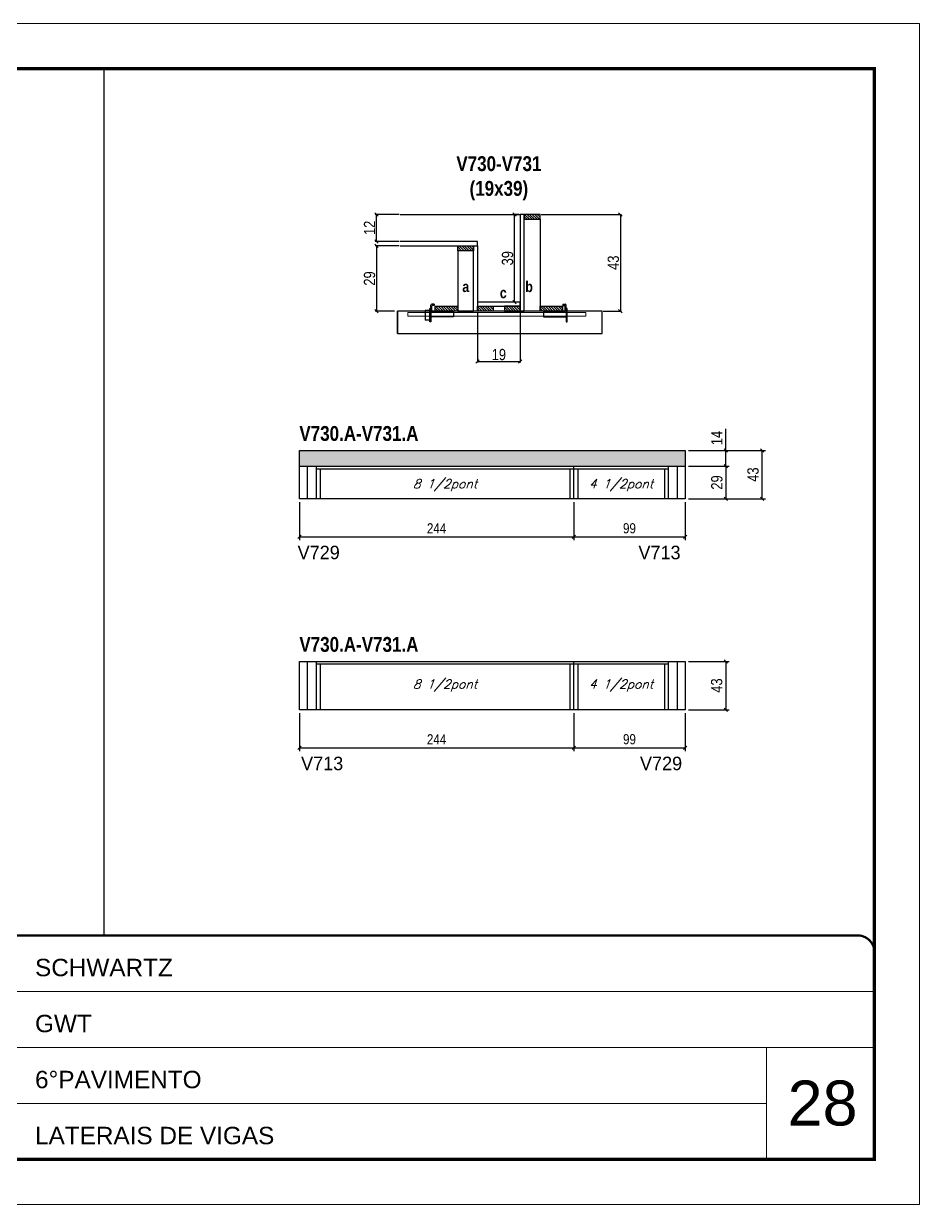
# Model space of a CAD drawing. Extents: x 13154 to 22413, y 1253 to 30260.
# Drawn here: x 18611 to 19408, y 21928 to 22978 of the extents above; entities that cross this region are included whole.
import ezdxf

# ---------------------------------------------------------------- set-up
doc = ezdxf.new("R2010")
doc.units = 0
doc.linetypes.add('CONTINUO', pattern=[0])
doc.linetypes.add('DASHED', pattern=[0.75, 0.5, -0.25])
for name, color, linetype in [('5', 5, 'Continuous'), ('barrote', 251, 'Continuous'), ('COTA', 241, 'Continuous'), ('detalhes', 4, 'Continuous'), ('NOMENCLATURA', 7, 'Continuous'), ('Painéis', 200, 'Continuous'), ('presilha', 1, 'Continuous'), ('SARR_2.2x10', 60, 'Continuous'), ('SARR_2.2x7', 40, 'Continuous'), ('SARR_3.5x7', 81, 'Continuous'), ('texto', 7, 'Continuous')]:
    doc.layers.add(name, color=color, linetype=linetype)
for name, color, linetype, lineweight in [('CARIMBO', 255, 'Continuous', 9), ('CONCRETO', 251, 'Continuous', 25), ('Folhas', 255, 'Continuous', 9), ('SARRAFO DE PRESSAO', 251, 'DASHED', 9), ('SCO-___-LAJ', 2, 'Continuous', 0)]:
    doc.layers.add(name, color=color, linetype=linetype, lineweight=lineweight)
doc.styles.add('ARIAL', font='arial.ttf')
doc.styles.add('COTA TECNICA', font='techl___.ttf', dxfattribs={"height": 10})
doc.styles.add('COTA TECNICA 2X', font='techl___.ttf', dxfattribs={"height": 10})
doc.styles.add('COTA TECNICA-50', font='techl___.ttf', dxfattribs={"height": 9})
doc.styles.add('Romans', font='romans.shx')
doc.styles.add('ROMAS860', font='ROMAS860.SHX')
doc.styles.add('TECNICA', font='techb___.ttf', dxfattribs={"height": 10})
doc.dimstyles.new('COTA PAINEL-50', dxfattribs={"dimtxt": 9, "dimasz": 3, "dimexe": 3, "dimexo": 3, "dimgap": 3, "dimtad": 1, "dimdec": 1, "dimzin": 12, "dimdsep": 46, "dimtxsty": 'COTA TECNICA-50', "dimblk1": 'OBLIQUE', "dimblk2": 'OBLIQUE', "dimsah": 1, "dimcen": 0.9, "dimclrd": 4, "dimclre": 4, "dimclrt": 240, "dimadec": 1, "dimazin": 3, "dimtfac": 1, "dimtdec": 1, "dimtmove": 0, "dimatfit": 3, "dimfxl": 1, "dimtolj": 1, "dimtzin": 12, "dimarcsym": 0})
doc.dimstyles.new('PAINEL', dxfattribs={"dimtxt": 10, "dimasz": 3, "dimexe": 3, "dimexo": 3, "dimgap": 3, "dimtad": 1, "dimdec": 1, "dimzin": 12, "dimdsep": 46, "dimtxsty": 'COTA TECNICA', "dimblk1": 'OBLIQUE', "dimblk2": 'OBLIQUE', "dimsah": 1, "dimcen": 0.9, "dimclrd": 4, "dimclre": 4, "dimclrt": 240, "dimadec": 1, "dimazin": 3, "dimtfac": 1, "dimtdec": 1, "dimtmove": 0, "dimatfit": 3, "dimfxl": 1, "dimtolj": 1, "dimtzin": 12, "dimarcsym": 0})
doc.dimstyles.new('SECAO', dxfattribs={"dimscale": 0.333333, "dimtxt": 5, "dimasz": 9, "dimexe": 3, "dimexo": 3, "dimgap": 3, "dimtad": 1, "dimdec": 1, "dimlfac": 0.5, "dimzin": 12, "dimdsep": 46, "dimtxsty": 'COTA TECNICA 2X', "dimblk1": 'OBLIQUE', "dimblk2": 'OBLIQUE', "dimsah": 1, "dimcen": 0.9, "dimclrd": 4, "dimclre": 4, "dimclrt": 240, "dimadec": 1, "dimazin": 3, "dimtfac": 1, "dimtdec": 1, "dimtmove": 0, "dimatfit": 3, "dimfxl": 1, "dimtolj": 1, "dimtzin": 12, "dimarcsym": 0})

# ---------------------------------------------------------------- blocks, each defined once
blk = doc.blocks.new('9999999999')
at = {"color": 30, "linetype": 'CONTINUO'}
for p, q in [((98564.6, 34379.6), (99584, 34379.6)), ((98564.6, 34329.8), (99488, 34329.8)), ((99584, 34329.8), (99488, 34329.8)), ((99488, 34329.8), (99488, 34230.2)), ((98564.6, 34280), (99488, 34280))]:
    blk.add_line(p, q, dxfattribs=at)
at = {"color": 30, "linetype": 'CONTINUO', "const_width": 2}
blk.add_lwpolyline([(99584, 34230.2), (99584, 34414.4, 0.414214), (99569, 34429.4), (98229, 34429.4, 0.414214), (98214, 34414.4), (98214, 34245.2, 0.414214), (98229, 34230.2), (99584, 34230.2)], format="xyb", dxfattribs=at)
at = {"layer": 'Folhas'}
blk.add_lwpolyline([(98139, 34190.2), (99624, 34190.2), (99624, 35240.2), (98139, 35240.2)], close=True, dxfattribs=at)
at = {"layer": 'Folhas', "color": 30, "const_width": 3}
blk.add_lwpolyline([(98214, 34230.2), (99584, 34230.2), (99584, 35200.2), (98214, 35200.2)], close=True, dxfattribs=at)
at = {"color": 7, "linetype": 'Continuous', "ltscale": 5, "style": 'ARIAL'}
for s, height, p in [('SCHWARTZ', 15.48, (98837.7, 34393.1)), ('GWT', 15.48, (98837.7, 34343.3)), ('6°PAVIMENTO', 15.483, (98837.7, 34293.5)), ('LATERAIS DE VIGAS', 15.483, (98837.7, 34243.7))]:
    blk.add_text(s, height=height, dxfattribs=at).set_placement(p)
blk = doc.blocks.new('PRESILHA METÁLICA 1')
at = {"layer": 'presilha'}
for p, q in [((7.5, 10.6), (7.5, 19.9)), ((12, 21), (8.6, 21)), ((9, 11.6), (9, 18.9)), ((12, 19.5), (9.6, 19.5)), ((12, 21), (12, 19.5)), ((0, 13), (6, 13)), ((0, 13), (0, 0)), ((6, 0), (0, 0)), ((6, 15.5), (7.5, 15.5)), ((6, -2.5), (6, 15.5)), ((6, 13), (6, 0)), ((7.5, 15.5), (7.5, -2.5)), ((37.5, 4.1), (7.5, 4.1)), ((37.5, 11), (9.6, 11)), ((37.5, 11), (37.5, 4.1)), ((7.5, -2.5), (6, -2.5))]:
    blk.add_line(p, q, dxfattribs=at)
for centre, radius, start, end in [((8.6, 19.9), 1.14, 90, 180), ((9.6, 18.9), 0.57, 90, 180), ((9.6, 11.6), 0.57, 180, 270)]:
    blk.add_arc(centre, radius, start, end, dxfattribs=at)
blk = doc.blocks.new('PRESILHA METÁLICA 2')
at = {"layer": 'presilha'}
for p, q in [((-5.2, 23.5), (-5.2, 22)), ((-5.2, 23.5), (-1.9, 23.5)), ((-5.2, 22), (-2.8, 22)), ((-2.2, 14.1), (-2.2, 21.4)), ((0.8, 18), (-0.8, 18)), ((-0.8, 18), (-0.8, 0)), ((-0.8, 14.6), (-0.8, 22.4)), ((0.8, 0), (0.8, 18)), ((-30.8, 13.5), (-30.8, 6.6)), ((-30.8, 13.5), (-2.8, 13.5)), ((-30.8, 6.6), (-0.8, 6.6)), ((-0.8, 0), (0.8, 0))]:
    blk.add_line(p, q, dxfattribs=at)
for centre, radius, start, end in [((-2.8, 21.4), 0.57, 0, 90), ((-1.9, 22.4), 1.14, 0, 90), ((-2.8, 14.1), 0.57, 270, 0)]:
    blk.add_arc(centre, radius, start, end, dxfattribs=at)
blk = doc.blocks.new('_Oblique')
at = {"color": 0, "linetype": 'ByBlock', "lineweight": -2}
blk.add_line((-0.5, -0.5), (0.5, 0.5), dxfattribs=at)
blk = doc.blocks.new('*D997')
at = {"layer": 'COTA', "color": 4, "lineweight": -2, "transparency": 16777216}
for p, q in [((19071.6, 22808.1), (19143, 22808.1)), ((19142, 22808.1), (19142, 22722.1)), ((19126.8, 22722.1), (19143, 22722.1))]:
    blk.add_line(p, q, dxfattribs=at)
at = {"layer": 'Defpoints', "color": 0, "transparency": 16777216}
for p in [(19070.6, 22808.1), (19125.8, 22722.1), (19142, 22722.1)]:
    blk.add_point(p, dxfattribs=at)
at = {"layer": 'COTA', "color": 4, "lineweight": -2, "transparency": 16777216, "xscale": 3, "yscale": 3, "zscale": 3}
for p, rotation in [((19142, 22808.1), 90), ((19142, 22722.1), 270)]:
    blk.add_blockref('_Oblique', p, dxfattribs=dict(at, rotation=rotation))
at = {"layer": 'COTA', "color": 240, "transparency": 16777216, "insert": (19135.8, 22765.1), "char_height": 10, "attachment_point": 5, "rotation": 90, "style": 'COTA TECNICA 2X'}
blk.add_mtext('\\A1;43', dxfattribs=at)
blk = doc.blocks.new('*D999')
at = {"layer": 'COTA', "color": 4, "lineweight": -2, "transparency": 16777216}
for p, q in [((18945.3, 22780.1), (18924.1, 22780.1)), ((18925.1, 22780.1), (18925.1, 22722.1)), ((18941.2, 22722.1), (18924.1, 22722.1))]:
    blk.add_line(p, q, dxfattribs=at)
at = {"layer": 'Defpoints', "color": 0, "transparency": 16777216}
for p in [(18946.3, 22780.1), (18925.1, 22722.1), (18942.2, 22722.1)]:
    blk.add_point(p, dxfattribs=at)
at = {"layer": 'COTA', "color": 4, "lineweight": -2, "transparency": 16777216, "xscale": 3, "yscale": 3, "zscale": 3}
for p, rotation in [((18925.1, 22780.1), 90), ((18925.1, 22722.1), 270)]:
    blk.add_blockref('_Oblique', p, dxfattribs=dict(at, rotation=rotation))
at = {"layer": 'COTA', "color": 240, "transparency": 16777216, "insert": (18919, 22751.1), "char_height": 10, "attachment_point": 5, "rotation": 90, "style": 'COTA TECNICA 2X'}
blk.add_mtext('\\A1;29', dxfattribs=at)
blk = doc.blocks.new('*D1000')
at = {"layer": 'COTA', "color": 4, "lineweight": -2, "transparency": 16777216}
for p, q in [((19052, 22808.1), (19046.9, 22808.1)), ((19047.9, 22730.1), (19047.9, 22808.1)), ((19052, 22730.1), (19046.9, 22730.1))]:
    blk.add_line(p, q, dxfattribs=at)
at = {"layer": 'Defpoints', "color": 0, "transparency": 16777216}
for p in [(19047.9, 22808.1), (19053, 22808.1), (19053, 22730.1)]:
    blk.add_point(p, dxfattribs=at)
at = {"layer": 'COTA', "color": 4, "lineweight": -2, "transparency": 16777216, "xscale": 3, "yscale": 3, "zscale": 3}
for p, rotation in [((19047.9, 22808.1), 90), ((19047.9, 22730.1), 270)]:
    blk.add_blockref('_Oblique', p, dxfattribs=dict(at, rotation=rotation))
at = {"layer": 'COTA', "color": 240, "transparency": 16777216, "insert": (19041.7, 22769.1), "char_height": 10, "attachment_point": 5, "rotation": 90, "style": 'COTA TECNICA 2X'}
blk.add_mtext('\\A1;39', dxfattribs=at)
blk = doc.blocks.new('*D1001')
at = {"layer": 'COTA', "color": 4, "lineweight": -2, "transparency": 16777216}
for p, q in [((18945.3, 22808.1), (18924.1, 22808.1)), ((18925.1, 22784.1), (18925.1, 22808.1)), ((18945.3, 22784.1), (18924.1, 22784.1))]:
    blk.add_line(p, q, dxfattribs=at)
at = {"layer": 'Defpoints', "color": 0, "transparency": 16777216}
for p in [(18925.1, 22808.1), (18946.3, 22808.1), (18946.3, 22784.1)]:
    blk.add_point(p, dxfattribs=at)
at = {"layer": 'COTA', "color": 4, "lineweight": -2, "transparency": 16777216, "xscale": 3, "yscale": 3, "zscale": 3}
for p, rotation in [((18925.1, 22808.1), 90), ((18925.1, 22784.1), 270)]:
    blk.add_blockref('_Oblique', p, dxfattribs=dict(at, rotation=rotation))
at = {"layer": 'COTA', "color": 240, "transparency": 16777216, "insert": (18919, 22796.1), "char_height": 10, "attachment_point": 5, "rotation": 90, "style": 'COTA TECNICA 2X'}
blk.add_mtext('\\A1;12', dxfattribs=at)
blk = doc.blocks.new('*D1002')
at = {"layer": 'COTA', "color": 4, "lineweight": -2, "transparency": 16777216}
for p, q in [((19015, 22721.1), (19015, 22676.3)), ((19053, 22721.1), (19053, 22676.3)), ((19015, 22677.3), (19053, 22677.3))]:
    blk.add_line(p, q, dxfattribs=at)
at = {"layer": 'Defpoints', "color": 0, "transparency": 16777216}
for p in [(19015, 22722.1), (19053, 22722.1), (19053, 22677.3)]:
    blk.add_point(p, dxfattribs=at)
at = {"layer": 'COTA', "color": 4, "lineweight": -2, "transparency": 16777216, "xscale": 3, "yscale": 3, "zscale": 3, "rotation": 180}
blk.add_blockref('_Oblique', (19015, 22677.3), dxfattribs=at)
at = {"layer": 'COTA', "color": 4, "lineweight": -2, "transparency": 16777216, "xscale": 3, "yscale": 3, "zscale": 3}
blk.add_blockref('_Oblique', (19053, 22677.3), dxfattribs=at)
at = {"layer": 'COTA', "color": 240, "transparency": 16777216, "insert": (19034, 22683.4), "char_height": 10, "attachment_point": 5, "style": 'COTA TECNICA 2X'}
blk.add_mtext('\\A1;19', dxfattribs=at)
blk = doc.blocks.new('*D1003')
at = {"layer": 'COTA', "color": 4, "linetype": 'ByBlock', "lineweight": -2, "transparency": 16777216}
for p, q in [((18856.6, 22552.2), (18856.6, 22518.3)), ((19100.6, 22552.2), (19100.6, 22518.3)), ((18856.6, 22521.3), (19100.6, 22521.3))]:
    blk.add_line(p, q, dxfattribs=at)
at = {"layer": 'Defpoints', "color": 0, "linetype": 'ByBlock', "transparency": 16777216}
for p in [(18856.6, 22555.2), (19100.6, 22555.2), (19100.6, 22521.3)]:
    blk.add_point(p, dxfattribs=at)
at = {"layer": 'COTA', "color": 4, "linetype": 'ByBlock', "lineweight": -2, "transparency": 16777216, "xscale": 3, "yscale": 3, "zscale": 3, "rotation": 180}
blk.add_blockref('_Oblique', (18856.6, 22521.3), dxfattribs=at)
at = {"layer": 'COTA', "color": 4, "linetype": 'ByBlock', "lineweight": -2, "transparency": 16777216, "xscale": 3, "yscale": 3, "zscale": 3}
blk.add_blockref('_Oblique', (19100.6, 22521.3), dxfattribs=at)
at = {"layer": 'COTA', "color": 240, "linetype": 'ByBlock', "transparency": 16777216, "insert": (18978.6, 22528.9), "char_height": 9, "attachment_point": 5, "style": 'COTA TECNICA-50'}
blk.add_mtext('\\A1;244', dxfattribs=at)
blk = doc.blocks.new('*D1004')
at = {"layer": 'COTA', "color": 4, "linetype": 'ByBlock', "lineweight": -2, "transparency": 16777216}
for p, q in [((19100.6, 22552.2), (19100.6, 22518.3)), ((19199.6, 22552.2), (19199.6, 22518.3)), ((19100.6, 22521.3), (19199.6, 22521.3))]:
    blk.add_line(p, q, dxfattribs=at)
at = {"layer": 'Defpoints', "color": 0, "linetype": 'ByBlock', "transparency": 16777216}
for p in [(19100.6, 22555.2), (19199.6, 22555.2), (19199.6, 22521.3)]:
    blk.add_point(p, dxfattribs=at)
at = {"layer": 'COTA', "color": 4, "linetype": 'ByBlock', "lineweight": -2, "transparency": 16777216, "xscale": 3, "yscale": 3, "zscale": 3, "rotation": 180}
blk.add_blockref('_Oblique', (19100.6, 22521.3), dxfattribs=at)
at = {"layer": 'COTA', "color": 4, "linetype": 'ByBlock', "lineweight": -2, "transparency": 16777216, "xscale": 3, "yscale": 3, "zscale": 3}
blk.add_blockref('_Oblique', (19199.6, 22521.3), dxfattribs=at)
at = {"layer": 'COTA', "color": 240, "linetype": 'ByBlock', "transparency": 16777216, "insert": (19150.1, 22528.9), "char_height": 9, "attachment_point": 5, "style": 'COTA TECNICA-50'}
blk.add_mtext('\\A1;99', dxfattribs=at)
blk = doc.blocks.new('*D1005')
at = {"layer": 'COTA', "color": 4, "linetype": 'ByBlock', "lineweight": -2, "transparency": 16777216}
for p, q in [((19202.6, 22584.2), (19238.9, 22584.2)), ((19235.9, 22584.2), (19235.9, 22555.2)), ((19202.6, 22555.2), (19238.9, 22555.2))]:
    blk.add_line(p, q, dxfattribs=at)
at = {"layer": 'Defpoints', "color": 0, "linetype": 'ByBlock', "transparency": 16777216}
for p in [(19199.6, 22584.2), (19199.6, 22555.2), (19235.9, 22555.2)]:
    blk.add_point(p, dxfattribs=at)
at = {"layer": 'COTA', "color": 4, "linetype": 'ByBlock', "lineweight": -2, "transparency": 16777216, "xscale": 3, "yscale": 3, "zscale": 3}
for p, rotation in [((19235.9, 22584.2), 90), ((19235.9, 22555.2), 270)]:
    blk.add_blockref('_Oblique', p, dxfattribs=dict(at, rotation=rotation))
at = {"layer": 'COTA', "color": 240, "linetype": 'ByBlock', "transparency": 16777216, "insert": (19227.8, 22569.7), "char_height": 10, "attachment_point": 5, "rotation": 90, "style": 'COTA TECNICA'}
blk.add_mtext('\\A1;29', dxfattribs=at)
blk = doc.blocks.new('*D1006')
at = {"layer": 'COTA', "color": 4, "lineweight": -2, "transparency": 16777216}
for p, q in [((19235.9, 22598.2), (19235.9, 22617.3)), ((19202.6, 22598.2), (19238.9, 22598.2)), ((19235.9, 22584.2), (19235.9, 22598.2)), ((19202.6, 22584.2), (19238.9, 22584.2))]:
    blk.add_line(p, q, dxfattribs=at)
at = {"layer": 'Defpoints', "color": 0, "transparency": 16777216}
for p in [(19199.6, 22598.2), (19235.9, 22598.2), (19199.6, 22584.2)]:
    blk.add_point(p, dxfattribs=at)
at = {"layer": 'COTA', "color": 4, "lineweight": -2, "transparency": 16777216, "xscale": 3, "yscale": 3, "zscale": 3}
for p, rotation in [((19235.9, 22598.2), 90), ((19235.9, 22584.2), 270)]:
    blk.add_blockref('_Oblique', p, dxfattribs=dict(at, rotation=rotation))
at = {"layer": 'COTA', "color": 240, "transparency": 16777216, "insert": (19227.8, 22609.2), "char_height": 10, "attachment_point": 5, "rotation": 90, "style": 'COTA TECNICA'}
blk.add_mtext('\\A1;14', dxfattribs=at)
blk = doc.blocks.new('*D1007')
at = {"layer": 'COTA', "color": 4, "lineweight": -2, "transparency": 16777216}
for p, q in [((19202.6, 22598.2), (19271.2, 22598.2)), ((19268.2, 22555.2), (19268.2, 22598.2)), ((19202.6, 22555.2), (19271.2, 22555.2))]:
    blk.add_line(p, q, dxfattribs=at)
at = {"layer": 'Defpoints', "color": 0, "transparency": 16777216}
for p in [(19199.6, 22598.2), (19268.2, 22598.2), (19199.6, 22555.2)]:
    blk.add_point(p, dxfattribs=at)
at = {"layer": 'COTA', "color": 4, "lineweight": -2, "transparency": 16777216, "xscale": 3, "yscale": 3, "zscale": 3}
for p, rotation in [((19268.2, 22598.2), 90), ((19268.2, 22555.2), 270)]:
    blk.add_blockref('_Oblique', p, dxfattribs=dict(at, rotation=rotation))
at = {"layer": 'COTA', "color": 240, "transparency": 16777216, "insert": (19260, 22576.7), "char_height": 10, "attachment_point": 5, "rotation": 90, "style": 'COTA TECNICA'}
blk.add_mtext('\\A1;43', dxfattribs=at)
blk = doc.blocks.new('*D1008')
at = {"layer": 'COTA', "color": 4, "linetype": 'ByBlock', "lineweight": -2, "transparency": 16777216}
for p, q in [((18856.6, 22364.6), (18856.6, 22330.7)), ((19100.6, 22364.6), (19100.6, 22330.7)), ((18856.6, 22333.7), (19100.6, 22333.7))]:
    blk.add_line(p, q, dxfattribs=at)
at = {"layer": 'Defpoints', "color": 0, "linetype": 'ByBlock', "transparency": 16777216}
for p in [(18856.6, 22367.6), (19100.6, 22367.6), (19100.6, 22333.7)]:
    blk.add_point(p, dxfattribs=at)
at = {"layer": 'COTA', "color": 4, "linetype": 'ByBlock', "lineweight": -2, "transparency": 16777216, "xscale": 3, "yscale": 3, "zscale": 3, "rotation": 180}
blk.add_blockref('_Oblique', (18856.6, 22333.7), dxfattribs=at)
at = {"layer": 'COTA', "color": 4, "linetype": 'ByBlock', "lineweight": -2, "transparency": 16777216, "xscale": 3, "yscale": 3, "zscale": 3}
blk.add_blockref('_Oblique', (19100.6, 22333.7), dxfattribs=at)
at = {"layer": 'COTA', "color": 240, "linetype": 'ByBlock', "transparency": 16777216, "insert": (18978.6, 22341.3), "char_height": 9, "attachment_point": 5, "style": 'COTA TECNICA-50'}
blk.add_mtext('\\A1;244', dxfattribs=at)
blk = doc.blocks.new('*D1009')
at = {"layer": 'COTA', "color": 4, "linetype": 'ByBlock', "lineweight": -2, "transparency": 16777216}
for p, q in [((19100.6, 22364.6), (19100.6, 22330.7)), ((19199.6, 22364.6), (19199.6, 22330.7)), ((19100.6, 22333.7), (19199.6, 22333.7))]:
    blk.add_line(p, q, dxfattribs=at)
at = {"layer": 'Defpoints', "color": 0, "linetype": 'ByBlock', "transparency": 16777216}
for p in [(19100.6, 22367.6), (19199.6, 22367.6), (19199.6, 22333.7)]:
    blk.add_point(p, dxfattribs=at)
at = {"layer": 'COTA', "color": 4, "linetype": 'ByBlock', "lineweight": -2, "transparency": 16777216, "xscale": 3, "yscale": 3, "zscale": 3, "rotation": 180}
blk.add_blockref('_Oblique', (19100.6, 22333.7), dxfattribs=at)
at = {"layer": 'COTA', "color": 4, "linetype": 'ByBlock', "lineweight": -2, "transparency": 16777216, "xscale": 3, "yscale": 3, "zscale": 3}
blk.add_blockref('_Oblique', (19199.6, 22333.7), dxfattribs=at)
at = {"layer": 'COTA', "color": 240, "linetype": 'ByBlock', "transparency": 16777216, "insert": (19150.1, 22341.3), "char_height": 9, "attachment_point": 5, "style": 'COTA TECNICA-50'}
blk.add_mtext('\\A1;99', dxfattribs=at)
blk = doc.blocks.new('*D1010')
at = {"layer": 'COTA', "color": 4, "linetype": 'ByBlock', "lineweight": -2, "transparency": 16777216}
for p, q in [((19202.6, 22410.6), (19238.9, 22410.6)), ((19235.9, 22410.6), (19235.9, 22367.6)), ((19202.6, 22367.6), (19238.9, 22367.6))]:
    blk.add_line(p, q, dxfattribs=at)
at = {"layer": 'Defpoints', "color": 0, "linetype": 'ByBlock', "transparency": 16777216}
for p in [(19199.6, 22410.6), (19199.6, 22367.6), (19235.9, 22367.6)]:
    blk.add_point(p, dxfattribs=at)
at = {"layer": 'COTA', "color": 4, "linetype": 'ByBlock', "lineweight": -2, "transparency": 16777216, "xscale": 3, "yscale": 3, "zscale": 3}
for p, rotation in [((19235.9, 22410.6), 90), ((19235.9, 22367.6), 270)]:
    blk.add_blockref('_Oblique', p, dxfattribs=dict(at, rotation=rotation))
at = {"layer": 'COTA', "color": 240, "linetype": 'ByBlock', "transparency": 16777216, "insert": (19227.7, 22389.1), "char_height": 10, "attachment_point": 5, "rotation": 90, "style": 'COTA TECNICA'}
blk.add_mtext('\\A1;43', dxfattribs=at)

msp = doc.modelspace()

# ---------------------------------------------------------------- hatches: boundary and pattern name
at = {"layer": 'COTA'}
h = msp.add_hatch(dxfattribs=at)
h.set_pattern_fill('AR-CONC', color=256, scale=0.03)
h.set_pattern_definition([(50, (742.975, 0), (5.4655401, -0.4781726), [0.5715, -6.2865]), (355, (742.975, 0), (-1.0573026, 5.7317054), [0.4572, -5.0292175]), (100.451445, (743.4306, -0.04), (4.4082374, 5.2535326), [0.4857003, -5.3427073]), (46.1842, (742.975, 1.524), (8.1323712, -1.2612698), [0.85725, -9.42975]), (96.635558, (743.653, 1.419), (7.122124, 7.4227837), [0.7285507, -8.0140682]), (351.18415, (742.975, 1.524), (7.122124, 7.4227837), [0.685799, -7.543792]), (21, (743.737, 1.143), (4.54843174, -3.06795595), [0.5715, -6.2865]), (326, (743.737, 1.143), (1.8540609, 5.525639), [0.4572, -5.0292]), (71.451445, (744.116, 0.8873), (6.4024926, 2.4576831), [0.4857003, -5.3426981]), (37.5, (742.9751, 0), (0.0926581, 2.53665117), [0, -4.96824, 0, -5.1054, 0, -5.04825]), (7.5, (742.9751, 0), (2.00458988, 3.00541724), [0, -2.91084, 0, -4.85394, 0, -1.92405]), (327.5, (741.2759, 0), (4.06771786, -0.17186232), [0, -1.905, 0, -5.9436, 0, -7.8867]), (317.5, (740.514, 0), (4.44387544, 0.76279473), [0, -2.4765, 0, -3.94716, 0, -5.6007])])
h.paths.add_polyline_path([(19199.61, 22584.15), (19199.61, 22598.15), (18856.61, 22598.15), (18856.61, 22584.15)])
at = {"layer": 'SARR_2.2x10'}
h = msp.add_hatch(dxfattribs=at)
h.set_pattern_fill('ANSI31', color=256, scale=0.5, angle=90)
h.set_pattern_definition([(135, (52170.9241, -100790.0663), (-1.122532015, -1.122532015), [])])
h.paths.add_polyline_path([(18977.39, 22726.5), (18977.39, 22722.1), (18997.39, 22722.1), (18997.39, 22726.5)])
h = msp.add_hatch(dxfattribs=at)
h.set_pattern_fill('ANSI31', color=256, scale=0.5, angle=90)
h.set_pattern_definition([(135, (52264.1241, -100790.0663), (-1.122532015, -1.122532015), [])])
h.paths.add_polyline_path([(19070.59, 22726.5), (19070.59, 22722.1), (19090.59, 22722.1), (19090.59, 22726.5)])
at = {"layer": 'SARR_2.2x7'}
h = msp.add_hatch(dxfattribs=at)
h.set_pattern_fill('ANSI31', color=256, scale=0.5, angle=90)
h.set_pattern_definition([(135, (52184.9241, -100708.4663), (-1.122532015, -1.122532015), [])])
h.paths.add_polyline_path([(19056.59, 22808.1), (19056.59, 22803.7), (19070.59, 22803.7), (19070.59, 22808.1)])
h = msp.add_hatch(dxfattribs=at)
h.set_pattern_fill('ANSI31', color=256, scale=0.5, angle=90)
h.set_pattern_definition([(135, (52164.9241, -100736.4663), (-1.122532015, -1.122532015), [])])
h.paths.add_polyline_path([(19011.39, 22780.1), (19011.39, 22775.7), (18997.39, 22775.7), (18997.39, 22780.1)])
h = msp.add_hatch(dxfattribs=at)
h.set_pattern_fill('ANSI31', color=256, scale=0.5, angle=90)
h.set_pattern_definition([(135, (52250.5241, -100790.0663), (-1.122532015, -1.122532015), [])])
h.paths.add_polyline_path([(19028.99, 22722.1), (19028.99, 22726.5), (19014.99, 22726.5), (19014.99, 22722.1)])
h = msp.add_hatch(dxfattribs=at)
h.set_pattern_fill('ANSI31', color=256, scale=0.5, angle=90)
h.set_pattern_definition([(135, (52188.5241, -100790.0663), (-1.122532015, -1.122532015), [])])
h.paths.add_polyline_path([(19038.99, 22722.1), (19038.99, 22726.5), (19052.99, 22726.5), (19052.99, 22722.1)])

# ---------------------------------------------------------------- linework, layer by layer
at = {"layer": 'barrote'}
msp.add_lwpolyline([(18943.93, 22702.1), (19125.85, 22702.1), (19125.85, 22722.1), (18943.93, 22722.1)], close=True, dxfattribs=at)
at = {"layer": 'CONCRETO', "linetype": 'Continuous'}
msp.add_line((18946.29, 22808.1), (19052.99, 22808.1), dxfattribs=at)
at = {"layer": 'COTA'}
for p, q in [((18682.88, 22937.72), (18682.88, 22166.97)), ((18856.61, 22584.15), (18856.61, 22598.15)), ((18856.61, 22598.15), (19199.61, 22598.15)), ((19199.61, 22598.15), (19199.61, 22584.15))]:
    msp.add_line(p, q, dxfattribs=at)
at = {"layer": 'detalhes', "color": 250}
msp.add_line((18943.93, 22702.1), (18943.93, 22722.1), dxfattribs=at)
at = {"layer": 'Painéis', "linetype": 'Continuous'}
for p, q in [((18856.61, 22555.15), (18856.61, 22584.15)), ((18856.61, 22584.15), (19199.61, 22584.15)), ((19100.61, 22555.15), (19100.61, 22584.15)), ((19199.61, 22584.15), (19199.61, 22555.15)), ((19199.61, 22555.15), (18856.61, 22555.15)), ((18856.61, 22367.57), (18856.61, 22410.57)), ((18856.61, 22410.57), (19199.61, 22410.57)), ((19100.61, 22367.57), (19100.61, 22410.57)), ((19199.61, 22410.57), (19199.61, 22367.57)), ((19199.61, 22367.57), (18856.61, 22367.57))]:
    msp.add_line(p, q, dxfattribs=at)
for points in [[(19056.59, 22722.1), (19056.59, 22808.1), (19052.99, 22808.1), (19052.99, 22722.1)], [(19011.39, 22722.1), (19011.39, 22780.1), (19014.99, 22780.1), (19014.99, 22722.1)], [(19052.99, 22730.1), (19014.99, 22730.1), (19014.99, 22726.5), (19052.99, 22726.5)]]:
    msp.add_lwpolyline(points, close=True, dxfattribs=at)
at = {"layer": 'Painéis', "linetype": 'Continuous', "elevation": 0}
msp.add_lwpolyline([(18946.29, 22780.1), (19014.99, 22780.1), (19014.99, 22784.1), (18946.29, 22784.1)], dxfattribs=at)
at = {"layer": 'SARR_2.2x10'}
for points in [[(18977.39, 22726.5), (18997.39, 22726.5), (18997.39, 22722.1), (18977.39, 22722.1)], [(19070.59, 22726.5), (19090.59, 22726.5), (19090.59, 22722.1), (19070.59, 22722.1)]]:
    msp.add_lwpolyline(points, close=True, dxfattribs=at)
at = {"layer": 'SARR_2.2x7', "linetype": 'Continuous'}
for p, q in [((18863.61, 22584.15), (18863.61, 22555.15)), ((18871.61, 22581.95), (19100.61, 22581.95)), ((19100.61, 22581.95), (19184.61, 22581.95)), ((19192.61, 22584.15), (19192.61, 22555.15)), ((18863.61, 22410.57), (18863.61, 22367.57)), ((18871.61, 22408.37), (19100.61, 22408.37)), ((19100.61, 22408.37), (19184.61, 22408.37)), ((19192.61, 22410.57), (19192.61, 22367.57))]:
    msp.add_line(p, q, dxfattribs=at)
at = {"layer": 'SARR_2.2x7', "elevation": 0}
for points in [[(19070.59, 22808.1), (19056.59, 22808.1), (19056.59, 22803.7), (19070.59, 22803.7)], [(18997.39, 22780.1), (19011.39, 22780.1), (19011.39, 22775.7), (18997.39, 22775.7)]]:
    msp.add_lwpolyline(points, close=True, dxfattribs=at)
at = {"layer": 'SARR_2.2x7'}
for points in [[(19014.99, 22726.5), (19028.99, 22726.5), (19028.99, 22722.1), (19014.99, 22722.1)], [(19052.99, 22726.5), (19038.99, 22726.5), (19038.99, 22722.1), (19052.99, 22722.1)]]:
    msp.add_lwpolyline(points, close=True, dxfattribs=at)
at = {"layer": 'SARR_3.5x7'}
for p, q in [((18871.61, 22584.15), (18871.61, 22555.15)), ((18875.11, 22581.95), (18875.11, 22555.15)), ((19097.11, 22581.95), (19097.11, 22555.15)), ((19104.11, 22581.95), (19104.11, 22555.15)), ((19181.11, 22581.95), (19181.11, 22555.15)), ((19184.61, 22584.15), (19184.61, 22555.15)), ((18871.61, 22410.57), (18871.61, 22367.57)), ((18875.11, 22408.37), (18875.11, 22367.57)), ((19097.11, 22408.37), (19097.11, 22367.57)), ((19104.11, 22408.37), (19104.11, 22367.57)), ((19181.11, 22408.37), (19181.11, 22367.57)), ((19184.61, 22410.57), (19184.61, 22367.57))]:
    msp.add_line(p, q, dxfattribs=at)
for points in [[(19056.59, 22803.7), (19070.59, 22803.7), (19070.59, 22722.1), (19056.59, 22722.1)], [(19011.39, 22775.7), (18997.39, 22775.7), (18997.39, 22722.1), (19011.39, 22722.1)]]:
    msp.add_lwpolyline(points, close=True, dxfattribs=at)
at = {"layer": 'SCO-___-LAJ', "color": 1}
msp.add_lwpolyline([(18952.93, 22720.77), (19111.2, 22720.77), (19111.2, 22717.57), (18952.93, 22717.57)], close=True, dxfattribs=at)

# ---------------------------------------------------------------- block references
at = {"layer": 'presilha', "xscale": 0.6666666666666666, "yscale": 0.6666666666666666, "zscale": 0.6666666666666666}
for name, p in [('PRESILHA METÁLICA 1', (18968.52, 22714.14)), ('PRESILHA METÁLICA 2', (19094.26, 22712.47))]:
    msp.add_blockref(name, p, dxfattribs=at)
at = {"layer": 'SARRAFO DE PRESSAO', "color": 6, "linetype": 'ByBlock'}
msp.add_blockref('9999999999', (-80216.1, -12262.48), dxfattribs=at)

# ---------------------------------------------------------------- texts
at = {"layer": '5', "linetype": 'Continuous', "style": 'ROMAS860'}
for s, rotation, p in [('V729', 359.99996, (18855.05, 22501.42)), ('V713', 359.99996, (19158.08, 22501.42)), ('V713', 0.00004, (18858.13, 22313.84)), ('V729', 0.00004, (19159.45, 22313.84))]:
    msp.add_text(s, height=12, rotation=rotation, dxfattribs=at).set_placement(p)
at = {"layer": 'CARIMBO', "style": 'ARIAL'}
msp.add_text('28', height=40, dxfattribs=at).set_placement((19290.74, 21997.87))
at = {"layer": 'detalhes', "style": 'TECNICA'}
for s, p in [('a', (19001.51, 22739)), ('b', (19057.49, 22738.99)), ('c', (19034.85, 22733.57))]:
    msp.add_text(s, height=9.6, dxfattribs=at).set_placement(p)
at = {"layer": 'NOMENCLATURA', "style": 'TECNICA'}
for p in [(18856.61, 22606.67), (18856.61, 22419.09)]:
    msp.add_text('V730.A-V731.A', height=13.2, dxfattribs=at).set_placement(p)
at = {"layer": 'NOMENCLATURA', "insert": (19033.99, 22859.8), "char_height": 13.2, "attachment_point": 2, "style": 'TECNICA'}
msp.add_mtext_dynamic_manual_height_columns('V730-V731\\P(19x39)', width=300.2766, gutter_width=1, heights=[0], dxfattribs=at)
at = {"layer": 'texto', "color": 2, "char_height": 8, "attachment_point": 5, "style": 'Romans'}
for s, insert in [('{\\Q19;\\C256;8 1/2pont}', (18986.11, 22567.15)), ('{\\Q19;\\C256;4 1/2pont}', (19142.61, 22567.15)), ('{\\Q19;\\C256;8 1/2pont}', (18986.11, 22389.07)), ('{\\Q19;\\C256;4 1/2pont}', (19142.61, 22389.07))]:
    msp.add_mtext(s, dxfattribs=dict(at, insert=insert))

# ---------------------------------------------------------------- dimensions: what is measured, and where the dimension line sits
at = {"layer": 'COTA'}
for base, p1, p2, dimstyle, picture, middle in [((18925.07, 22808.1), (18946.29, 22784.1), (18946.29, 22808.1), 'SECAO', '*D1001', (18919.01, 22796.1)), ((19047.91, 22808.1), (19052.99, 22730.1), (19052.99, 22808.1), 'SECAO', '*D1000', (19041.66, 22769.1)), ((19142.03, 22722.1, 0), (19070.59, 22808.1), (19125.8, 22722.1, 0), 'SECAO', '*D997', (19135.81, 22765.1, 0)), ((18925.07, 22722.1, 0), (18946.29, 22780.1), (18942.17, 22722.1, 0), 'SECAO', '*D999', (18918.98, 22751.1, 0)), ((19235.88, 22598.15), (19199.61, 22584.15), (19199.61, 22598.15), 'PAINEL', '*D1006', (19227.81, 22609.21)), ((19268.19, 22598.15), (19199.61, 22555.15), (19199.61, 22598.15), 'PAINEL', '*D1007', (19259.97, 22576.65))]:
    dim = msp.add_linear_dim(base=base, p1=p1, p2=p2, angle=90, dimstyle=dimstyle, dxfattribs=at)
    dim.commit()
    dim.dimension.update_dxf_attribs({"geometry": picture, "text_midpoint": middle})
dim = msp.add_linear_dim(base=(19052.99, 22677.28), p1=(19014.99, 22722.1), p2=(19052.99, 22722.1), dimstyle='SECAO', dxfattribs=at)
dim.commit()
dim.dimension.update_dxf_attribs({"geometry": '*D1002', "text_midpoint": (19033.99, 22683.37)})
at = {"layer": 'COTA', "linetype": 'ByBlock'}
for base, p1, p2, picture, middle in [((19235.88, 22555.15), (19199.61, 22584.15), (19199.61, 22555.15), '*D1005', (19227.79, 22569.65)), ((19235.88, 22367.57), (19199.61, 22410.57), (19199.61, 22367.57), '*D1010', (19227.66, 22389.07))]:
    dim = msp.add_linear_dim(base=base, p1=p1, p2=p2, angle=90, dimstyle='PAINEL', dxfattribs=at)
    dim.commit()
    dim.dimension.update_dxf_attribs({"geometry": picture, "text_midpoint": middle})
for base, p1, p2, picture, middle in [((19100.61, 22521.32), (18856.61, 22555.15), (19100.61, 22555.15), '*D1003', (18978.61, 22528.89)), ((19100.61, 22333.74), (18856.61, 22367.57), (19100.61, 22367.57), '*D1008', (18978.61, 22341.3))]:
    dim = msp.add_linear_dim(base=base, p1=p1, p2=p2, angle=180, dimstyle='COTA PAINEL-50', override={"dimarcsym": 1}, dxfattribs=at)
    dim.commit()
    dim.dimension.update_dxf_attribs({"geometry": picture, "text_midpoint": middle})
for base, p1, p2, picture, middle in [((19199.61, 22521.32), (19100.61, 22555.15), (19199.61, 22555.15), '*D1004', (19150.11, 22528.9)), ((19199.61, 22333.74), (19100.61, 22367.57), (19199.61, 22367.57), '*D1009', (19150.11, 22341.32))]:
    dim = msp.add_linear_dim(base=base, p1=p1, p2=p2, dimstyle='COTA PAINEL-50', override={"dimarcsym": 1}, dxfattribs=at)
    dim.commit()
    dim.dimension.update_dxf_attribs({"geometry": picture, "text_midpoint": middle})

doc.saveas('drawing.dxf')
